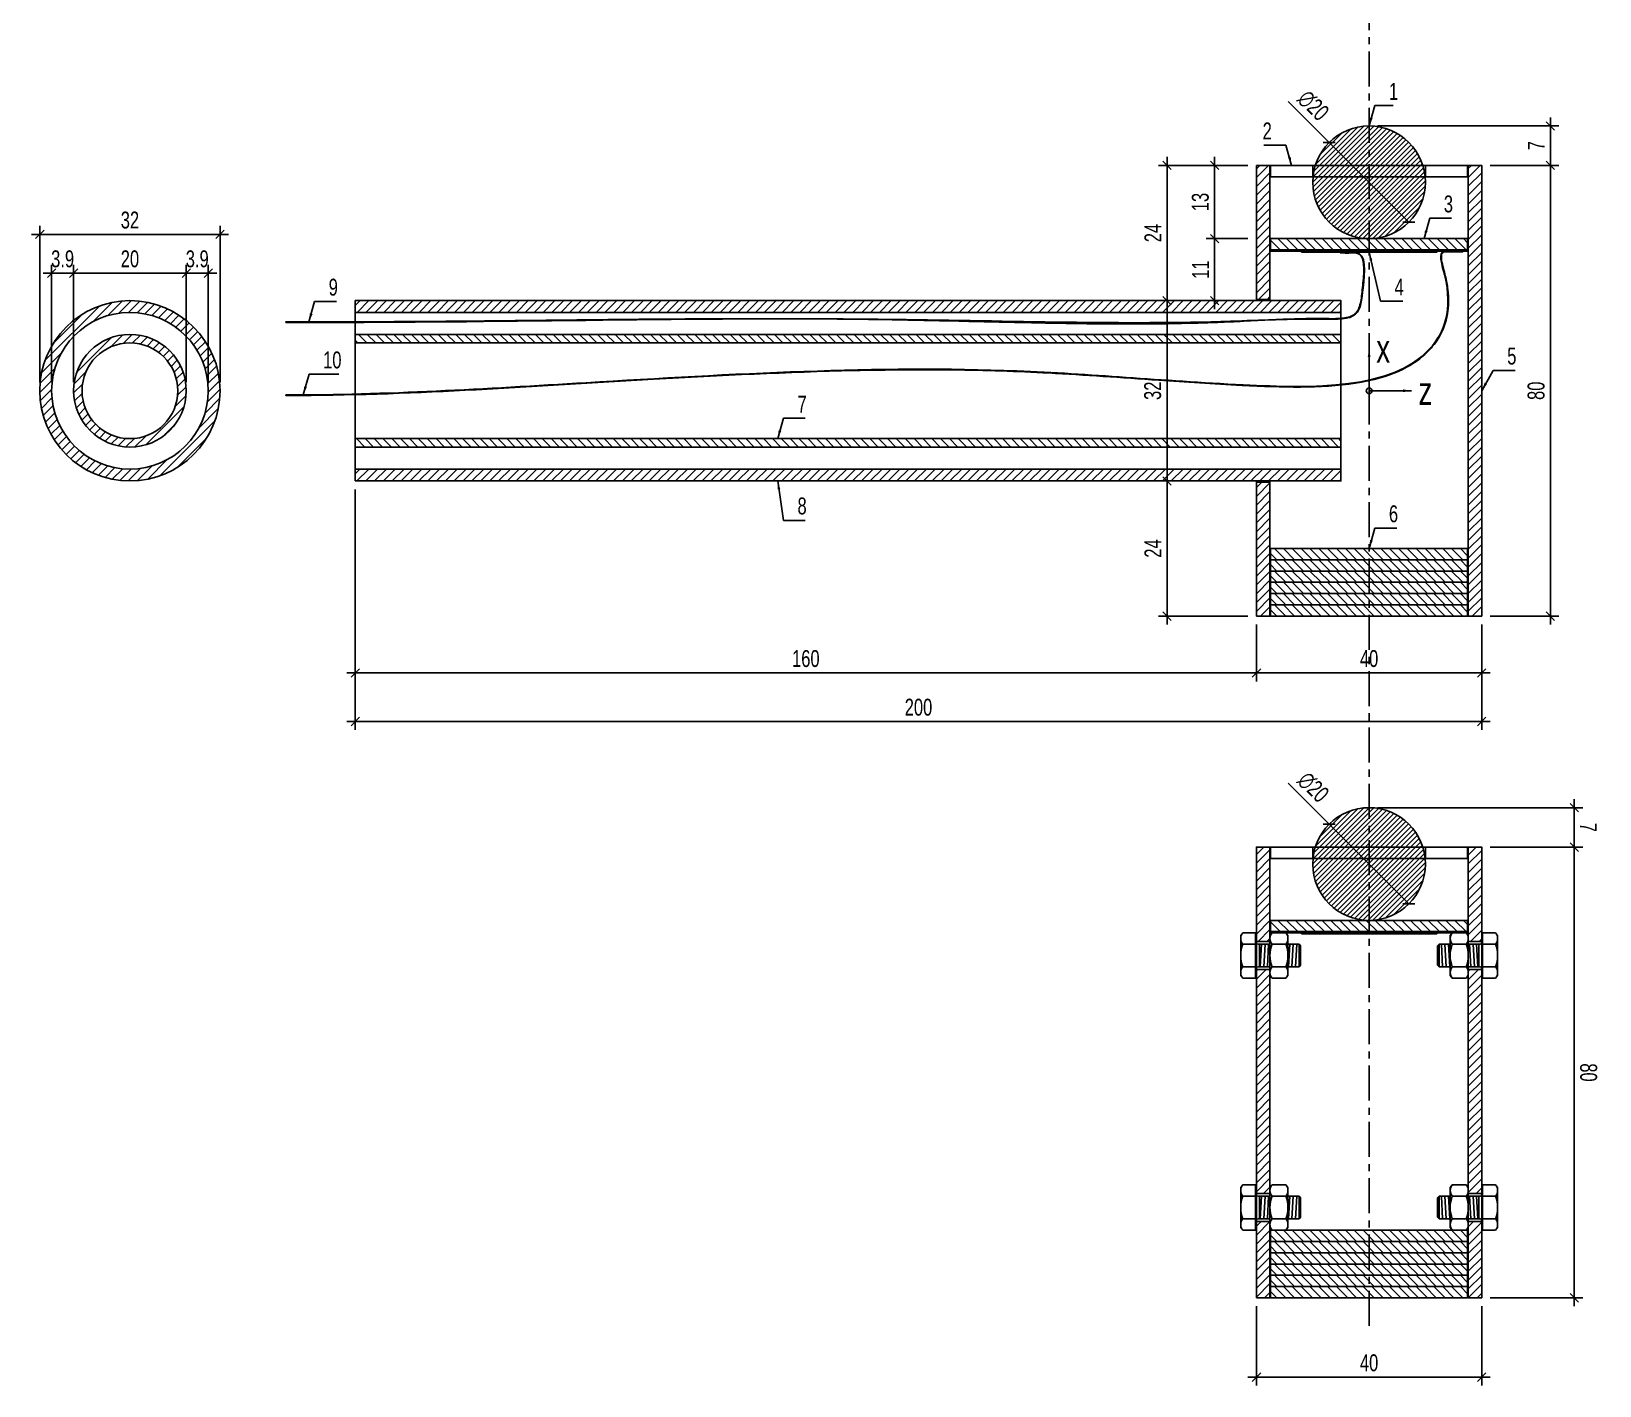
# Model space of a CAD drawing. Header units: millimetres. Extents: x -467 to 277, y -103 to 418.
# Drawn here: x -1.5 to 276.9, y -102.6 to 137.8 of the extents above; entities that cross this region are included whole.
import ezdxf

# ---------------------------------------------------------------- set-up
doc = ezdxf.new("R2010")
doc.units = ezdxf.units.MM
doc.header["$LTSCALE"] = 100
doc.linetypes.add('11', pattern=[4, 2.5, -0.5, 0.5, -0.5])
doc.layers.get('0').update_dxf_attribs({"lineweight": 25})
doc.layers.add('Bolts', color=7, linetype='Continuous')
doc.styles.get("Standard").update_dxf_attribs({"font": 'arial.ttf', "width": 0.7})
doc.styles.add('Text annotative', font='arial.ttf', dxfattribs={"width": 0.7, "height": 2.5})
doc.dimstyles.new('Standard annotative', dxfattribs={"dimtxt": 3, "dimasz": 1.5, "dimexe": 1.5, "dimexo": 1.5, "dimgap": 1, "dimtad": 1, "dimdec": 1, "dimrnd": 0.1, "dimzin": 9, "dimdsep": 46, "dimtxsty": 'Standard', "dimblk": 'OBLIQUE', "dimcen": 0.5, "dimdle": 1.5, "dimclrd": 256, "dimclre": 256, "dimclrt": 256, "dimadec": 1, "dimazin": 0, "dimtfac": 1, "dimtdec": 1, "dimtix": 1, "dimtmove": 2, "dimatfit": 3, "dimfxl": 1, "dimtvp": 0.168, "dimtfillclr": 256, "dimtolj": 1, "dimlwd": -1, "dimlwe": -1, "dimarcsym": 0})
pattern_1 = [(45, (-113.0887, 31.055), (-0.7857724, 0.7857724), [])]
pattern_2 = [(45, (-113.0887, -93.945), (-0.7857724, 0.7857724), [])]
pattern_3 = [(45, (-113.0887, -85.945), (-0.7857724, 0.7857724), [])]

# ---------------------------------------------------------------- blocks, each defined once
blk = doc.blocks.new('_Oblique')
at = {"color": 0, "linetype": 'ByBlock', "lineweight": -2}
blk.add_line((-0.5, -0.5), (0.5, 0.5), dxfattribs=at)
blk = doc.blocks.new('*D252')
at = {"transparency": 16777216}
for p, q in [((26, 94.87), (24.5, 94.87)), ((26, 75.5), (26, 96.37)), ((29.9, 94.87), (26, 94.87)), ((29.9, 75.5), (29.9, 96.37)), ((29.9, 94.87), (31.4, 94.87))]:
    blk.add_line(p, q, dxfattribs=at)
at = {"layer": 'Defpoints', "color": 0, "transparency": 16777216}
for p in [(26, 94.87), (26, 74), (29.9, 74)]:
    blk.add_point(p, dxfattribs=at)
at = {"transparency": 16777216, "xscale": 1.5, "yscale": 1.5, "zscale": 1.5}
for p, rotation in [((26, 94.87), 359.9999999999984), ((29.9, 94.87), 179.9999999999984)]:
    blk.add_blockref('_Oblique', p, dxfattribs=dict(at, rotation=rotation))
at = {"transparency": 16777216, "insert": (27.95, 97.4), "char_height": 3, "attachment_point": 5}
blk.add_mtext('\\A1;3.9', dxfattribs=at)
blk = doc.blocks.new('*D253')
at = {"transparency": 16777216}
for p, q in [((27.5, 94.87), (4.5, 94.87)), ((6, 75.5), (6, 96.37)), ((26, 75.5), (26, 96.37))]:
    blk.add_line(p, q, dxfattribs=at)
at = {"layer": 'Defpoints', "color": 0, "transparency": 16777216}
for p in [(6, 94.87), (6, 74), (26, 74)]:
    blk.add_point(p, dxfattribs=at)
at = {"transparency": 16777216, "xscale": 1.5, "yscale": 1.5, "zscale": 1.5}
for p, rotation in [((6, 94.87), 179.9999999999984), ((26, 94.87), 359.9999999999984)]:
    blk.add_blockref('_Oblique', p, dxfattribs=dict(at, rotation=rotation))
at = {"transparency": 16777216, "insert": (16, 97.4), "char_height": 3, "attachment_point": 5}
blk.add_mtext('\\A1;20', dxfattribs=at)
blk = doc.blocks.new('*D254')
at = {"transparency": 16777216}
for p, q in [((2.1, 94.87), (0.6, 94.87)), ((2.1, 75.5), (2.1, 96.37)), ((6, 94.87), (2.1, 94.87)), ((6, 75.5), (6, 96.37)), ((6, 94.87), (7.5, 94.87))]:
    blk.add_line(p, q, dxfattribs=at)
at = {"layer": 'Defpoints', "color": 0, "transparency": 16777216}
for p in [(2.1, 94.87), (2.1, 74), (6, 74)]:
    blk.add_point(p, dxfattribs=at)
at = {"transparency": 16777216, "xscale": 1.5, "yscale": 1.5, "zscale": 1.5}
for p, rotation in [((2.1, 94.87), 359.9999999999984), ((6, 94.87), 179.9999999999984)]:
    blk.add_blockref('_Oblique', p, dxfattribs=dict(at, rotation=rotation))
at = {"transparency": 16777216, "insert": (4.05, 97.4), "char_height": 3, "attachment_point": 5}
blk.add_mtext('\\A1;3.9', dxfattribs=at)
blk = doc.blocks.new('*D255')
at = {"transparency": 16777216}
for p, q in [((0, 75.5), (0, 103.26)), ((32, 75.5), (32, 103.26)), ((-1.5, 101.76), (33.5, 101.76))]:
    blk.add_line(p, q, dxfattribs=at)
at = {"layer": 'Defpoints', "color": 0, "transparency": 16777216}
for p in [(32, 101.76), (0, 74), (32, 74)]:
    blk.add_point(p, dxfattribs=at)
at = {"transparency": 16777216, "xscale": 1.5, "yscale": 1.5, "zscale": 1.5}
for p, rotation in [((0, 101.76), 179.9999999999984), ((32, 101.76), 359.9999999999984)]:
    blk.add_blockref('_Oblique', p, dxfattribs=dict(at, rotation=rotation))
at = {"transparency": 16777216, "insert": (16, 104.29), "char_height": 3, "attachment_point": 5}
blk.add_mtext('\\A1;32', dxfattribs=at)
blk = doc.blocks.new('*D256')
at = {"transparency": 16777216}
for p, q in [((56, 56.5), (56, 22.42)), ((216, 32.5), (216, 22.42)), ((54.5, 23.92), (217.5, 23.92))]:
    blk.add_line(p, q, dxfattribs=at)
at = {"layer": 'Defpoints', "color": 0, "transparency": 16777216}
for p in [(56, 58), (216, 34), (216, 23.92)]:
    blk.add_point(p, dxfattribs=at)
at = {"transparency": 16777216, "xscale": 1.5, "yscale": 1.5, "zscale": 1.5, "rotation": 180}
blk.add_blockref('_Oblique', (56, 23.92), dxfattribs=at)
at = {"transparency": 16777216, "xscale": 1.5, "yscale": 1.5, "zscale": 1.5}
blk.add_blockref('_Oblique', (216, 23.92), dxfattribs=at)
at = {"transparency": 16777216, "insert": (136, 26.45), "char_height": 3, "attachment_point": 5}
blk.add_mtext('\\A1;160', dxfattribs=at)
blk = doc.blocks.new('*D257')
at = {"transparency": 16777216}
for p, q in [((216, 32.5), (216, 22.42)), ((256, 32.5), (256, 22.42)), ((214.5, 23.92), (257.5, 23.92))]:
    blk.add_line(p, q, dxfattribs=at)
at = {"layer": 'Defpoints', "color": 0, "transparency": 16777216}
for p in [(216, 34), (256, 34), (256, 23.92)]:
    blk.add_point(p, dxfattribs=at)
at = {"transparency": 16777216, "xscale": 1.5, "yscale": 1.5, "zscale": 1.5, "rotation": 180}
blk.add_blockref('_Oblique', (216, 23.92), dxfattribs=at)
at = {"transparency": 16777216, "xscale": 1.5, "yscale": 1.5, "zscale": 1.5}
blk.add_blockref('_Oblique', (256, 23.92), dxfattribs=at)
at = {"transparency": 16777216, "insert": (236, 26.45), "char_height": 3, "attachment_point": 5}
blk.add_mtext('\\A1;40', dxfattribs=at)
blk = doc.blocks.new('*D258')
at = {"transparency": 16777216}
for p, q in [((56, 56.5), (56, 13.79)), ((256, 32.5), (256, 13.79)), ((257.5, 15.29), (54.5, 15.29))]:
    blk.add_line(p, q, dxfattribs=at)
at = {"layer": 'Defpoints', "color": 0, "transparency": 16777216}
for p in [(56, 58), (256, 34), (56, 15.29)]:
    blk.add_point(p, dxfattribs=at)
at = {"transparency": 16777216, "xscale": 1.5, "yscale": 1.5, "zscale": 1.5, "rotation": 180}
blk.add_blockref('_Oblique', (56, 15.29), dxfattribs=at)
at = {"transparency": 16777216, "xscale": 1.5, "yscale": 1.5, "zscale": 1.5}
blk.add_blockref('_Oblique', (256, 15.29), dxfattribs=at)
at = {"transparency": 16777216, "insert": (156, 17.82), "char_height": 3, "attachment_point": 5}
blk.add_mtext('\\A1;200', dxfattribs=at)
blk = doc.blocks.new('*D263')
at = {"transparency": 16777216}
for p in [(221.66, 125.34), (243.07, 103.93)]:
    blk.add_line(p, (228.93, 118.07), dxfattribs=at)
at = {"layer": 'Defpoints', "color": 0, "transparency": 16777216}
for p in [(228.93, 118.07), (243.07, 103.93)]:
    blk.add_point(p, dxfattribs=at)
at = {"transparency": 16777216, "xscale": 1.5, "yscale": 1.5, "zscale": 1.5}
for p, rotation in [((228.93, 118.07), 315.0000000035244), ((243.07, 103.93), 135.0000000035244)]:
    blk.add_blockref('_Oblique', p, dxfattribs=dict(at, rotation=rotation))
at = {"transparency": 16777216, "insert": (226.08, 124.62), "char_height": 3, "attachment_point": 5, "rotation": 315}
blk.add_mtext('\\A1;∅20', dxfattribs=at)
blk = doc.blocks.new('*D268')
at = {"transparency": 16777216}
for p, q in [((216, -88.5), (216, -102.58)), ((256, -88.5), (256, -102.58)), ((214.5, -101.08), (257.5, -101.08))]:
    blk.add_line(p, q, dxfattribs=at)
at = {"layer": 'Defpoints', "color": 0, "transparency": 16777216}
for p in [(216, -87), (256, -87), (256, -101.08)]:
    blk.add_point(p, dxfattribs=at)
at = {"transparency": 16777216, "xscale": 1.5, "yscale": 1.5, "zscale": 1.5, "rotation": 180}
blk.add_blockref('_Oblique', (216, -101.08), dxfattribs=at)
at = {"transparency": 16777216, "xscale": 1.5, "yscale": 1.5, "zscale": 1.5}
blk.add_blockref('_Oblique', (256, -101.08), dxfattribs=at)
at = {"transparency": 16777216, "insert": (236, -98.55), "char_height": 3, "attachment_point": 5}
blk.add_mtext('\\A1;40', dxfattribs=at)
blk = doc.blocks.new('*D269')
at = {"transparency": 16777216}
for p, q in [((272.43, -5.5), (272.43, -88.5)), ((257.5, -7), (273.93, -7)), ((257.5, -87), (273.93, -87))]:
    blk.add_line(p, q, dxfattribs=at)
at = {"layer": 'Defpoints', "color": 0, "transparency": 16777216}
for p in [(256, -7), (256, -87), (272.43, -87)]:
    blk.add_point(p, dxfattribs=at)
at = {"transparency": 16777216, "xscale": 1.5, "yscale": 1.5, "zscale": 1.5}
for p, rotation in [((272.43, -7), 89.99999999999959), ((272.43, -87), 269.9999999999996)]:
    blk.add_blockref('_Oblique', p, dxfattribs=dict(at, rotation=rotation))
at = {"transparency": 16777216, "insert": (274.96, -47), "char_height": 3, "attachment_point": 5, "rotation": 270}
blk.add_mtext('\\A1;80', dxfattribs=at)
blk = doc.blocks.new('*D267')
at = {"transparency": 16777216}
for p in [(221.66, 4.34), (243.07, -17.07)]:
    blk.add_line(p, (228.93, -2.93), dxfattribs=at)
at = {"layer": 'Defpoints', "color": 0, "transparency": 16777216}
for p in [(228.93, -2.93), (243.07, -17.07)]:
    blk.add_point(p, dxfattribs=at)
at = {"transparency": 16777216, "xscale": 1.5, "yscale": 1.5, "zscale": 1.5}
for p, rotation in [((228.93, -2.93), 315.0000000035244), ((243.07, -17.07), 135.0000000035244)]:
    blk.add_blockref('_Oblique', p, dxfattribs=dict(at, rotation=rotation))
at = {"transparency": 16777216, "insert": (226.08, 3.62), "char_height": 3, "attachment_point": 5, "rotation": 315}
blk.add_mtext('\\A1;∅20', dxfattribs=at)
blk = doc.blocks.new('*D270')
at = {"transparency": 16777216}
for p, q in [((237.5, 0), (273.93, 0)), ((272.43, -8.5), (272.43, 1.5)), ((257.5, -7), (273.93, -7))]:
    blk.add_line(p, q, dxfattribs=at)
at = {"layer": 'Defpoints', "color": 0, "transparency": 16777216}
for p in [(236, 0), (272.43, 0), (256, -7)]:
    blk.add_point(p, dxfattribs=at)
at = {"transparency": 16777216, "xscale": 1.5, "yscale": 1.5, "zscale": 1.5}
for p, rotation in [((272.43, 0), 89.99999999999959), ((272.43, -7), 269.9999999999996)]:
    blk.add_blockref('_Oblique', p, dxfattribs=dict(at, rotation=rotation))
at = {"transparency": 16777216, "insert": (274.93, -3.5), "char_height": 3, "attachment_point": 5, "rotation": 270}
blk.add_mtext('\\A1;7', dxfattribs=at)
blk = doc.blocks.new('*D277')
at = {"transparency": 16777216}
for p, q in [((214.5, 101), (207.08, 101)), ((208.58, 88.5), (208.58, 102.5)), ((208.44, 90), (210.08, 90))]:
    blk.add_line(p, q, dxfattribs=at)
at = {"layer": 'Defpoints', "color": 0, "transparency": 16777216}
for p in [(208.58, 101), (216, 101), (206.94, 90)]:
    blk.add_point(p, dxfattribs=at)
at = {"transparency": 16777216, "xscale": 1.5, "yscale": 1.5, "zscale": 1.5}
for p, rotation in [((208.58, 101), 90), ((208.58, 90), 270)]:
    blk.add_blockref('_Oblique', p, dxfattribs=dict(at, rotation=rotation))
at = {"transparency": 16777216, "insert": (206.08, 95.5), "char_height": 3, "attachment_point": 5, "rotation": 90}
blk.add_mtext('\\A1;11', dxfattribs=at)
blk = doc.blocks.new('*D278')
at = {"transparency": 16777216}
for p, q in [((208.58, 99.5), (208.58, 115.5)), ((214.5, 114), (207.08, 114)), ((214.5, 101), (207.08, 101))]:
    blk.add_line(p, q, dxfattribs=at)
at = {"layer": 'Defpoints', "color": 0, "transparency": 16777216}
for p in [(208.58, 114), (216, 114), (216, 101)]:
    blk.add_point(p, dxfattribs=at)
at = {"transparency": 16777216, "xscale": 1.5, "yscale": 1.5, "zscale": 1.5}
for p, rotation in [((208.58, 114), 90), ((208.58, 101), 270)]:
    blk.add_blockref('_Oblique', p, dxfattribs=dict(at, rotation=rotation))
at = {"transparency": 16777216, "insert": (206.05, 107.5), "char_height": 3, "attachment_point": 5, "rotation": 90}
blk.add_mtext('\\A1;13', dxfattribs=at)
blk = doc.blocks.new('*D279')
at = {"transparency": 16777216}
for p, q in [((200.13, 115.5), (200.13, 88.5)), ((212.5, 114), (198.63, 114))]:
    blk.add_line(p, q, dxfattribs=at)
at = {"layer": 'Defpoints', "color": 0, "transparency": 16777216}
for p in [(214, 114), (200.13, 90), (200.13, 90)]:
    blk.add_point(p, dxfattribs=at)
at = {"transparency": 16777216, "xscale": 1.5, "yscale": 1.5, "zscale": 1.5}
for p, rotation in [((200.13, 114), 90), ((200.13, 90), 270)]:
    blk.add_blockref('_Oblique', p, dxfattribs=dict(at, rotation=rotation))
at = {"transparency": 16777216, "insert": (197.62, 102), "char_height": 3, "attachment_point": 5, "rotation": 90}
blk.add_mtext('\\A1;24', dxfattribs=at)
blk = doc.blocks.new('*D280')
at = {"transparency": 16777216}
blk.add_line((200.13, 91.5), (200.13, 56.5), dxfattribs=at)
at = {"layer": 'Defpoints', "color": 0, "transparency": 16777216}
for p in [(200.13, 90), (200.13, 58), (200.13, 58)]:
    blk.add_point(p, dxfattribs=at)
at = {"transparency": 16777216, "xscale": 1.5, "yscale": 1.5, "zscale": 1.5}
for p, rotation in [((200.13, 90), 90), ((200.13, 58), 270)]:
    blk.add_blockref('_Oblique', p, dxfattribs=dict(at, rotation=rotation))
at = {"transparency": 16777216, "insert": (197.59, 74), "char_height": 3, "attachment_point": 5, "rotation": 90}
blk.add_mtext('\\A1;32', dxfattribs=at)
blk = doc.blocks.new('*D281')
at = {"transparency": 16777216}
for p, q in [((200.13, 59.5), (200.13, 32.5)), ((200.63, 58), (198.63, 58)), ((214.5, 34), (198.63, 34))]:
    blk.add_line(p, q, dxfattribs=at)
at = {"layer": 'Defpoints', "color": 0, "transparency": 16777216}
for p in [(202.13, 58), (200.13, 34), (216, 34)]:
    blk.add_point(p, dxfattribs=at)
at = {"transparency": 16777216, "xscale": 1.5, "yscale": 1.5, "zscale": 1.5}
for p, rotation in [((200.13, 58), 90), ((200.13, 34), 270)]:
    blk.add_blockref('_Oblique', p, dxfattribs=dict(at, rotation=rotation))
at = {"transparency": 16777216, "insert": (197.62, 46), "char_height": 3, "attachment_point": 5, "rotation": 90}
blk.add_mtext('\\A1;24', dxfattribs=at)
blk = doc.blocks.new('*D282')
at = {"transparency": 16777216}
for p, q in [((268.19, 115.5), (268.19, 32.5)), ((257.5, 114), (269.69, 114)), ((257.5, 34), (269.69, 34))]:
    blk.add_line(p, q, dxfattribs=at)
at = {"layer": 'Defpoints', "color": 0, "transparency": 16777216}
for p in [(256, 114), (256, 34), (268.19, 34)]:
    blk.add_point(p, dxfattribs=at)
at = {"transparency": 16777216, "xscale": 1.5, "yscale": 1.5, "zscale": 1.5}
for p, rotation in [((268.19, 114), 90), ((268.19, 34), 270)]:
    blk.add_blockref('_Oblique', p, dxfattribs=dict(at, rotation=rotation))
at = {"transparency": 16777216, "insert": (265.66, 74), "char_height": 3, "attachment_point": 5, "rotation": 90}
blk.add_mtext('\\A1;80', dxfattribs=at)
blk = doc.blocks.new('*D283')
at = {"transparency": 16777216}
for p, q in [((237.5, 121), (269.69, 121)), ((268.19, 112.5), (268.19, 122.5)), ((257.5, 114), (269.69, 114))]:
    blk.add_line(p, q, dxfattribs=at)
at = {"layer": 'Defpoints', "color": 0, "transparency": 16777216}
for p in [(236, 121), (268.19, 121), (256, 114)]:
    blk.add_point(p, dxfattribs=at)
at = {"transparency": 16777216, "xscale": 1.5, "yscale": 1.5, "zscale": 1.5}
for p, rotation in [((268.19, 121), 90), ((268.19, 114), 270)]:
    blk.add_blockref('_Oblique', p, dxfattribs=dict(at, rotation=rotation))
at = {"transparency": 16777216, "insert": (265.69, 117.5), "char_height": 3, "attachment_point": 5, "rotation": 90}
blk.add_mtext('\\A1;7', dxfattribs=at)

msp = doc.modelspace()

# ---------------------------------------------------------------- hatches: boundary and pattern name
h = msp.add_hatch()
h.set_pattern_fill('ANSI31', color=256, scale=0.2, angle=45)
h.set_pattern_definition([(45, (-63.08875, 32.055), (-0.4490128, 0.4490128), [])])
h.paths.add_polyline_path([(226, 111, 1), (246, 111, 1)])
h = msp.add_hatch()
h.set_pattern_fill('ANSI31', color=256, scale=0.35, angle=45)
h.set_pattern_definition(pattern_1)
h.paths.add_polyline_path([(216, 114), (218.4, 114), (218.4, 90.2), (216, 90.2)])
h = msp.add_hatch()
h.set_pattern_fill('ANSI31', color=256, scale=0.35, angle=45)
h.set_pattern_definition([(45, (-113.0887, 39.055), (-0.7857724, 0.7857724), [])])
h.paths.add_polyline_path([(256, 34), (253.6, 34), (253.6, 114), (256, 114)])
h = msp.add_hatch()
h.set_pattern_fill('ANSI31', color=256, scale=0.35, angle=-225)
h.set_pattern_definition([(135, (-113.0887, 31.555), (-0.7857724, -0.7857724), [])])
h.paths.add_polyline_path([(253.5, 99), (253.5, 101), (218.5, 101), (218.5, 99)])
h = msp.add_hatch()
h.set_pattern_fill('ANSI31', color=256, scale=0.35, angle=45)
h.set_pattern_definition([(45, (268.4992, 31.055), (-0.7857724, 0.7857724), [])])
h.paths.add_polyline_path([(0, 74, 1), (32, 74, 1)])
h.paths.add_polyline_path([(29.9, 74, -1), (2.1, 74, -1)], flags=16)
h = msp.add_hatch()
h.set_pattern_fill('ANSI31', color=256, scale=0.35, angle=45)
h.set_pattern_definition([(45, (-123.0887, 31.055), (-0.7857724, 0.7857724), [])])
h.paths.add_polyline_path([(231, 87.9), (231, 90), (56, 90), (56, 87.9)])
h.paths.add_polyline_path([(231, 58), (231, 60.1), (56, 60.1), (56, 58)])
h = msp.add_hatch()
h.set_pattern_fill('ANSI31', color=256, scale=0.35, angle=45)
h.set_pattern_definition([(45, (568.4992, 31.055), (-0.7857724, 0.7857724), [])])
h.paths.add_polyline_path([(26, 74, 1), (6, 74, 1)])
h.paths.add_polyline_path([(24.5, 74, -1), (7.5, 74, -1)], flags=16)
h = msp.add_hatch()
h.set_pattern_fill('ANSI31', color=256, scale=0.35, angle=-225)
h.set_pattern_definition([(135, (-123.0887, 31.055), (-0.7857724, -0.7857724), [])])
h.paths.add_polyline_path([(231, 82.5), (231, 84), (56, 84), (56, 82.5)])
h.paths.add_polyline_path([(231, 64), (231, 65.5), (56, 65.5), (56, 64)])
h = msp.add_hatch()
h.set_pattern_fill('ANSI31', color=256, scale=0.35, angle=45)
h.set_pattern_definition(pattern_1)
h.paths.add_polyline_path([(216, 34), (218.4, 34), (218.4, 57.8), (216, 57.8)])
h = msp.add_hatch()
h.set_pattern_fill('ANSI31', color=256, scale=0.35, angle=-225)
h.set_pattern_definition([(135, (-113.0887, -22.445), (-0.7857724, -0.7857724), [])])
h.paths.add_polyline_path([(218.5, 46), (218.5, 44), (253.5, 44), (253.5, 46)])
h = msp.add_hatch()
h.set_pattern_fill('ANSI31', color=256, scale=0.35, angle=-225)
h.set_pattern_definition([(135, (-113.0887, -24.445), (-0.7857724, -0.7857724), [])])
h.paths.add_polyline_path([(218.5, 44), (218.5, 42), (253.5, 42), (253.5, 44)])
h = msp.add_hatch()
h.set_pattern_fill('ANSI31', color=256, scale=0.35, angle=-225)
h.set_pattern_definition([(135, (-113.0887, -26.445), (-0.7857724, -0.7857724), [])])
h.paths.add_polyline_path([(218.5, 42), (218.5, 40), (253.5, 40), (253.5, 42)])
h = msp.add_hatch()
h.set_pattern_fill('ANSI31', color=256, scale=0.35, angle=-225)
h.set_pattern_definition([(135, (-113.0887, -28.445), (-0.7857724, -0.7857724), [])])
h.paths.add_polyline_path([(218.5, 40), (218.5, 38), (253.5, 38), (253.5, 40)])
h = msp.add_hatch()
h.set_pattern_fill('ANSI31', color=256, scale=0.35, angle=-225)
h.set_pattern_definition([(135, (-113.0887, -30.445), (-0.7857724, -0.7857724), [])])
h.paths.add_polyline_path([(218.5, 38), (218.5, 36), (253.5, 36), (253.5, 38)])
h = msp.add_hatch()
h.set_pattern_fill('ANSI31', color=256, scale=0.35, angle=-225)
h.set_pattern_definition([(135, (-113.0887, -32.445), (-0.7857724, -0.7857724), [])])
h.paths.add_polyline_path([(218.5, 36), (218.5, 34), (253.5, 34), (253.5, 36)])
h = msp.add_hatch()
h.set_pattern_fill('ANSI31', color=256, scale=0.2, angle=45)
h.set_pattern_definition([(45, (-63.08875, -88.945), (-0.4490128, 0.4490128), [])])
h.paths.add_polyline_path([(226, -10, 1), (246, -10, 1)])
h = msp.add_hatch()
h.set_pattern_fill('ANSI31', color=256, scale=0.35, angle=45)
h.set_pattern_definition(pattern_3)
h.paths.add_polyline_path([(216, -23.74), (218.4, -23.74), (218.4, -7), (216, -7)])
h = msp.add_hatch()
h.set_pattern_fill('ANSI31', color=256, scale=0.35, angle=45)
h.set_pattern_definition(pattern_3)
h.paths.add_polyline_path([(256, -23.74), (253.6, -23.74), (253.6, -7), (256, -7)])
h = msp.add_hatch()
h.set_pattern_fill('ANSI31', color=256, scale=0.35, angle=-225)
h.set_pattern_definition([(135, (-113.0887, -89.445), (-0.7857724, -0.7857724), [])])
h.paths.add_polyline_path([(253.5, -22), (253.5, -20), (218.5, -20), (218.5, -22)])
h = msp.add_hatch()
h.set_pattern_fill('ANSI31', color=256, scale=0.35, angle=45)
h.set_pattern_definition(pattern_2)
h.paths.add_polyline_path([(216, -28.74), (218.4, -28.74), (218.4, -68.46), (216, -68.46)])
h = msp.add_hatch()
h.set_pattern_fill('ANSI31', color=256, scale=0.35, angle=45)
h.set_pattern_definition(pattern_2)
h.paths.add_polyline_path([(256, -28.74), (253.6, -28.74), (253.6, -68.46), (256, -68.46)])
h = msp.add_hatch()
h.set_pattern_fill('ANSI31', color=256, scale=0.35, angle=45)
h.set_pattern_definition(pattern_3)
h.paths.add_polyline_path([(216, -87), (218.4, -87), (218.4, -73.46), (216, -73.46)])
h = msp.add_hatch()
h.set_pattern_fill('ANSI31', color=256, scale=0.35, angle=-225)
h.set_pattern_definition([(135, (-113.0887, -143.445), (-0.7857724, -0.7857724), [])])
h.paths.add_polyline_path([(218.5, -77), (253.5, -77), (253.5, -75), (218.5, -75)])
h = msp.add_hatch()
h.set_pattern_fill('ANSI31', color=256, scale=0.35, angle=45)
h.set_pattern_definition(pattern_3)
h.paths.add_polyline_path([(256, -87), (253.6, -87), (253.6, -73.46), (256, -73.46)])
h = msp.add_hatch()
h.set_pattern_fill('ANSI31', color=256, scale=0.35, angle=-225)
h.set_pattern_definition([(135, (-113.0887, -145.445), (-0.7857724, -0.7857724), [])])
h.paths.add_polyline_path([(218.5, -79), (253.5, -79), (253.5, -77), (218.5, -77)])
h = msp.add_hatch()
h.set_pattern_fill('ANSI31', color=256, scale=0.35, angle=-225)
h.set_pattern_definition([(135, (-113.0887, -147.445), (-0.7857724, -0.7857724), [])])
h.paths.add_polyline_path([(218.5, -81), (253.5, -81), (253.5, -79), (218.5, -79)])
h = msp.add_hatch()
h.set_pattern_fill('ANSI31', color=256, scale=0.35, angle=-225)
h.set_pattern_definition([(135, (-113.0887, -149.445), (-0.7857724, -0.7857724), [])])
h.paths.add_polyline_path([(218.5, -83), (253.5, -83), (253.5, -81), (218.5, -81)])
h = msp.add_hatch()
h.set_pattern_fill('ANSI31', color=256, scale=0.35, angle=-225)
h.set_pattern_definition([(135, (-113.0887, -151.445), (-0.7857724, -0.7857724), [])])
h.paths.add_polyline_path([(218.5, -85), (253.5, -85), (253.5, -83), (218.5, -83)])
h = msp.add_hatch()
h.set_pattern_fill('ANSI31', color=256, scale=0.35, angle=-225)
h.set_pattern_definition([(135, (-113.0887, -153.445), (-0.7857724, -0.7857724), [])])
h.paths.add_polyline_path([(218.5, -87), (253.5, -87), (253.5, -85), (218.5, -85)])

# ---------------------------------------------------------------- linework, layer by layer
at = {"linetype": '11', "ltscale": 0.025}
msp.add_line((236, -92), (236, 418), dxfattribs=at)
for p, q in [((56, 90), (56, 58)), ((231, 90), (231, 58))]:
    msp.add_line(p, q)
at = {"ltscale": 0.2}
for p, q in [((56, 84), (206, 84)), ((56, 82.5), (206, 82.5))]:
    msp.add_line(p, q, dxfattribs=at)
for points in [[(216, 114), (218.4, 114), (218.4, 90.2), (216, 90.2)], [(218.5, 114), (253.5, 114), (253.5, 112), (218.5, 112)], [(226, 114), (246, 114), (246, 112), (226, 112)], [(256, 34), (253.6, 34), (253.6, 114), (256, 114)], [(218.5, 101), (253.5, 101), (253.5, 99), (218.5, 99)], [(218.5, 99), (253.5, 99), (253.5, 98.8), (218.5, 98.8)], [(224, 98.6), (248, 98.6), (248, 98.8), (224, 98.8)], [(56, 90), (231, 90), (231, 87.9), (56, 87.9)], [(56, 84), (231, 84), (231, 82.5), (56, 82.5)], [(56, 64), (231, 64), (231, 65.5), (56, 65.5)], [(56, 58), (231, 58), (231, 60.1), (56, 60.1)], [(216, 34), (218.4, 34), (218.4, 57.8), (216, 57.8)], [(218.5, 46), (253.5, 46), (253.5, 44), (218.5, 44)], [(218.5, 44), (253.5, 44), (253.5, 42), (218.5, 42)], [(218.5, 42), (253.5, 42), (253.5, 40), (218.5, 40)], [(218.5, 40), (253.5, 40), (253.5, 38), (218.5, 38)], [(218.5, 38), (253.5, 38), (253.5, 36), (218.5, 36)], [(218.5, 36), (253.5, 36), (253.5, 34), (218.5, 34)], [(216, -23.74), (218.4, -23.74), (218.4, -7), (216, -7)], [(218.5, -7), (253.5, -7), (253.5, -9), (218.5, -9)], [(226, -7), (246, -7), (246, -9), (226, -9)], [(256, -23.74), (253.6, -23.74), (253.6, -7), (256, -7)], [(218.5, -20), (253.5, -20), (253.5, -22), (218.5, -22)], [(218.5, -22), (253.5, -22), (253.5, -22.2), (218.5, -22.2)], [(224, -22.4), (248, -22.4), (248, -22.2), (224, -22.2)], [(216, -28.74), (218.4, -28.74), (218.4, -68.46), (216, -68.46)], [(256, -28.74), (253.6, -28.74), (253.6, -68.46), (256, -68.46)], [(216, -87), (218.4, -87), (218.4, -73.46), (216, -73.46)], [(218.5, -75), (253.5, -75), (253.5, -77), (218.5, -77)], [(256, -87), (253.6, -87), (253.6, -73.46), (256, -73.46)], [(218.5, -77), (253.5, -77), (253.5, -79), (218.5, -79)], [(218.5, -79), (253.5, -79), (253.5, -81), (218.5, -81)], [(218.5, -81), (253.5, -81), (253.5, -83), (218.5, -83)], [(218.5, -83), (253.5, -83), (253.5, -85), (218.5, -85)], [(218.5, -85), (253.5, -85), (253.5, -87), (218.5, -87)]]:
    msp.add_lwpolyline(points, close=True)
for centre, radius in [((236, 111), 10), ((16, 74), 16), ((16, 74), 13.9), ((16, 74), 10), ((16, 74), 8.5), ((236, 74), 0.5), ((236, -10), 10)]:
    msp.add_circle(centre, radius)
for points, knots in [([(248.87, 97.27), (248.87, 97.24), (248.88, 97.21), (248.88, 97.17), (248.95, 96.74), (249.07, 96.24), (249.31, 95.3), (249.43, 94.86), (249.74, 93.56), (249.89, 92.74), (250.17, 90.38), (250.13, 88.95), (249.66, 86.1), (249.14, 84.73), (247.88, 82.6), (247.22, 81.76), (245.74, 80.26), (244.92, 79.59), (242.26, 77.82), (240.2, 76.94), (232.34, 74.68), (225.51, 74.52), (216.99, 74.79), (215.2, 74.87), (208.28, 75.22), (203.4, 75.54), (191.96, 76.33), (185.55, 76.81), (176.32, 77.31), (173.5, 77.43), (167.81, 77.61), (164.94, 77.67), (156.29, 77.77), (150.45, 77.72), (132.8, 77.31), (120.86, 76.72), (103.68, 75.73), (98.41, 75.41), (87.91, 74.77), (82.69, 74.46), (67.04, 73.63), (56.64, 73.22), (45.36, 73.16), (44.52, 73.15), (43.68, 73.15), (43.68, 73.19), (43.68, 73.23), (43.68, 73.26), (43.72, 73.26), (61.5, 73.26), (104.4, 75.92), (162.71, 79.31), (209.3, 74.79), (245.56, 74.01), (251.12, 89), (248.9, 96.34), (248.78, 97.13), (248.77, 97.17), (248.77, 97.22), (248.76, 97.27), (248.66, 98.1), (248.8, 98.84), (250.73, 98.73), (251.78, 98.75), (252.66, 98.78), (252.66, 98.74), (252.66, 98.7), (252.66, 98.67), (252.47, 98.66), (252.28, 98.66), (251.71, 98.65), (251.33, 98.64), (250.64, 98.64), (250.35, 98.65), (249.85, 98.67), (249.65, 98.69), (249.29, 98.66), (249.16, 98.6), (248.97, 98.42), (248.9, 98.29), (248.83, 97.95), (248.83, 97.74), (248.85, 97.43), (248.86, 97.35), (248.87, 97.27)], [0, 0, 0, 0, 0.079146, 0.079146, 0.079146, 1.128532, 1.128532, 1.998327, 1.998327, 3.737917, 3.737917, 7.217097, 7.217097, 11.436681, 11.436681, 14.718315, 14.718315, 17.999949, 17.999949, 24.563216, 24.563216, 41.01455, 41.01455, 45.447076, 45.447076, 58.400711, 58.400711, 76.927581, 76.927581, 85.058308, 85.058308, 93.189034, 93.189034, 109.450487, 109.450487, 141.973393, 141.973393, 156.41947, 156.41947, 170.865547, 170.865547, 199.757701, 199.757701, 202.07988, 202.07988, 202.07988, 203.07988, 203.07988, 203.07988, 203.17988, 252.261295, 322.773405, 359.893346, 390.959665, 403.189097, 405.055363, 405.055363, 405.055363, 405.170963, 405.170963, 405.170963, 407.188899, 407.688899, 410.188899, 410.188899, 410.188899, 411.188899, 411.188899, 411.188899, 411.729558, 411.729558, 412.810875, 412.810875, 413.59867, 413.59867, 414.128588, 414.128588, 414.758348, 414.758348, 415.388109, 415.388109, 416.01787, 416.01787, 416.219518, 416.219518, 416.219518, 416.219518]), ([(230.89, 98.46), (231.08, 98.46), (231.28, 98.46), (231.88, 98.45), (232.28, 98.45), (232.86, 98.46), (233.04, 98.46), (233.38, 98.47), (233.55, 98.47), (233.83, 98.43), (233.96, 98.39), (234.34, 98.21), (234.55, 97.98), (234.85, 97.37), (234.95, 96.98), (235.11, 95.68), (235.05, 94.61), (234.9, 93), (234.84, 92.46), (234.74, 91.44), (234.69, 90.95), (234.5, 89.59), (234.32, 88.82), (233.8, 87.95), (233.58, 87.7), (233.01, 87.31), (232.67, 87.17), (231.43, 86.83), (230.35, 86.79), (228.75, 86.8), (228.24, 86.81), (227.24, 86.81), (226.75, 86.81), (225.29, 86.81), (224.35, 86.8), (221.59, 86.73), (219.84, 86.66), (216.44, 86.5), (214.79, 86.41), (211.61, 86.24), (210.09, 86.18), (207, 86.06), (205.44, 86.01), (200.74, 85.9), (197.57, 85.87), (187.95, 85.85), (181.41, 85.96), (170.05, 86.2), (165.25, 86.32), (156.71, 86.51), (152.96, 86.59), (145.5, 86.7), (141.78, 86.74), (130.66, 86.81), (123.29, 86.8), (101.27, 86.67), (86.69, 86.46), (67.2, 86.29), (62.31, 86.26), (52.85, 86.23), (48.27, 86.23), (43.7, 86.24), (43.7, 86.2), (43.7, 86.17), (43.7, 86.13), (47.31, 86.13), (83.4, 86.09), (138.38, 87.6), (198.49, 85.51), (223.5, 86.89), (234.42, 86.54), (234.91, 92.47), (235.65, 98.69), (232.49, 98.55), (231.6, 98.56), (230.89, 98.57), (230.89, 98.54), (230.89, 98.5), (230.89, 98.46)], [0, 0, 0, 0, 0.557119, 0.557119, 1.671357, 1.671357, 2.141649, 2.141649, 2.611941, 2.611941, 3.082233, 3.082233, 4.210113, 4.210113, 5.337992, 5.337992, 7.568557, 7.568557, 8.698347, 8.698347, 9.828137, 9.828137, 12.087717, 12.087717, 13.279023, 13.279023, 14.470328, 14.470328, 17.151919, 17.151919, 18.378412, 18.378412, 19.604905, 19.604905, 22.057891, 22.057891, 26.963863, 26.963863, 31.821498, 31.821498, 36.313945, 36.313945, 40.806392, 40.806392, 49.791286, 49.791286, 67.761075, 67.761075, 80.767551, 80.767551, 90.951721, 90.951721, 101.135892, 101.135892, 121.504233, 121.504233, 162.240915, 162.240915, 175.845599, 175.845599, 188.523688, 188.523688, 188.523688, 189.523688, 189.523688, 189.523688, 199.523688, 289.524312, 344.525334, 360.026886, 365.103407, 369.580339, 375.547376, 376.047376, 378.047376, 378.047376, 378.047376, 379.047376, 379.047376, 379.047376, 379.047376])]:
    msp.add_open_spline(points, degree=3, knots=knots)
at = {"layer": 'Bolts'}
for p, q in [((213.2, -22.68), (213.57, -22.2)), ((213.57, -22.2), (215.85, -22.2)), ((215.85, -30.28), (215.85, -22.2)), ((218.4, -22.68), (218.77, -22.2)), ((218.77, -22.2), (221.23, -22.2)), ((221.6, -22.68), (221.23, -22.2)), ((250.4, -22.68), (250.77, -22.2)), ((253.23, -22.2), (250.77, -22.2)), ((253.6, -22.68), (253.23, -22.2)), ((256.15, -30.28), (256.15, -22.2)), ((258.43, -22.2), (256.15, -22.2)), ((258.8, -22.68), (258.43, -22.2)), ((213.2, -29.8), (213.2, -22.68)), ((215.85, -24.22), (213.57, -24.22)), ((215.85, -23.03), (216, -23.03)), ((216, -29.45), (216, -23.03)), ((218.4, -24.24), (216.29, -24.24)), ((216.54, -28.24), (216.54, -24.24)), ((216.91, -24.24), (216.69, -28.24)), ((217.54, -24.24), (217.31, -28.24)), ((218.16, -24.24), (217.94, -28.24)), ((218.4, -29.8), (218.4, -22.68)), ((221.23, -24.22), (218.77, -24.22)), ((221.6, -29.8), (221.6, -22.68)), ((223.56, -24.24), (221.6, -24.24)), ((221.91, -24.24), (221.69, -28.24)), ((222.54, -24.24), (222.31, -28.24)), ((223.16, -24.24), (222.94, -28.24)), ((223.85, -24.53), (223.56, -24.24)), ((223.56, -24.24), (223.56, -28.24)), ((223.85, -27.95), (223.85, -24.53)), ((248.15, -24.53), (248.44, -24.24)), ((248.15, -27.95), (248.15, -24.53)), ((248.44, -24.24), (250.4, -24.24)), ((248.44, -24.24), (248.44, -28.24)), ((248.84, -24.24), (249.06, -28.24)), ((249.46, -24.24), (249.69, -28.24)), ((250.09, -24.24), (250.31, -28.24)), ((250.4, -29.8), (250.4, -22.68)), ((250.77, -24.22), (253.23, -24.22)), ((253.6, -29.8), (253.6, -22.68)), ((253.6, -24.24), (255.71, -24.24)), ((253.84, -24.24), (254.06, -28.24)), ((254.46, -24.24), (254.69, -28.24)), ((255.09, -24.24), (255.31, -28.24)), ((255.46, -28.24), (255.46, -24.24)), ((256, -29.45), (256, -23.03)), ((256.15, -23.03), (256, -23.03)), ((256.15, -24.22), (258.43, -24.22)), ((258.8, -29.8), (258.8, -22.68)), ((213.2, -29.8), (213.57, -30.28)), ((213.57, -28.26), (215.85, -28.26)), ((213.57, -30.28), (215.85, -30.28)), ((215.85, -29.45), (216, -29.45)), ((218.4, -28.24), (216.29, -28.24)), ((218.4, -29.8), (218.77, -30.28)), ((218.77, -28.26), (221.23, -28.26)), ((218.77, -30.28), (221.23, -30.28)), ((221.6, -29.8), (221.23, -30.28)), ((223.56, -28.24), (221.6, -28.24)), ((223.56, -28.24), (223.85, -27.95)), ((248.44, -28.24), (248.15, -27.95)), ((248.44, -28.24), (250.4, -28.24)), ((250.4, -29.8), (250.77, -30.28)), ((253.23, -28.26), (250.77, -28.26)), ((253.23, -30.28), (250.77, -30.28)), ((253.6, -29.8), (253.23, -30.28)), ((253.6, -28.24), (255.71, -28.24)), ((256.15, -29.45), (256, -29.45)), ((258.43, -28.26), (256.15, -28.26)), ((258.43, -30.28), (256.15, -30.28)), ((258.8, -29.8), (258.43, -30.28)), ((213.2, -67.4), (213.57, -66.92)), ((213.2, -74.52), (213.2, -67.4)), ((213.57, -66.92), (215.85, -66.92)), ((215.85, -68.94), (213.57, -68.94)), ((215.85, -75), (215.85, -66.92)), ((215.85, -67.75), (216, -67.75)), ((216, -74.17), (216, -67.75)), ((218.4, -68.96), (216.29, -68.96)), ((216.54, -72.96), (216.54, -68.96)), ((216.91, -68.96), (216.69, -72.96)), ((217.54, -68.96), (217.31, -72.96)), ((218.16, -68.96), (217.94, -72.96)), ((218.4, -67.4), (218.77, -66.92)), ((218.4, -74.52), (218.4, -67.4)), ((218.77, -66.92), (221.23, -66.92)), ((221.23, -68.94), (218.77, -68.94)), ((221.6, -67.4), (221.23, -66.92)), ((221.6, -74.52), (221.6, -67.4)), ((223.56, -68.96), (221.6, -68.96)), ((221.91, -68.96), (221.69, -72.96)), ((222.54, -68.96), (222.31, -72.96)), ((223.16, -68.96), (222.94, -72.96)), ((223.85, -69.25), (223.56, -68.96)), ((223.56, -68.96), (223.56, -72.96)), ((223.85, -72.67), (223.85, -69.25)), ((248.15, -69.25), (248.44, -68.96)), ((248.15, -72.67), (248.15, -69.25)), ((248.44, -68.96), (250.4, -68.96)), ((248.44, -68.96), (248.44, -72.96)), ((248.84, -68.96), (249.06, -72.96)), ((249.46, -68.96), (249.69, -72.96)), ((250.09, -68.96), (250.31, -72.96)), ((250.4, -67.4), (250.77, -66.92)), ((250.4, -74.52), (250.4, -67.4)), ((253.23, -66.92), (250.77, -66.92)), ((250.77, -68.94), (253.23, -68.94)), ((253.6, -67.4), (253.23, -66.92)), ((253.6, -74.52), (253.6, -67.4)), ((253.6, -68.96), (255.71, -68.96)), ((253.84, -68.96), (254.06, -72.96)), ((254.46, -68.96), (254.69, -72.96)), ((255.09, -68.96), (255.31, -72.96)), ((255.46, -72.96), (255.46, -68.96)), ((256, -74.17), (256, -67.75)), ((256.15, -67.75), (256, -67.75)), ((256.15, -75), (256.15, -66.92)), ((258.43, -66.92), (256.15, -66.92)), ((256.15, -68.94), (258.43, -68.94)), ((258.8, -67.4), (258.43, -66.92)), ((258.8, -74.52), (258.8, -67.4)), ((213.2, -74.52), (213.57, -75)), ((213.57, -72.98), (215.85, -72.98)), ((213.57, -75), (215.85, -75)), ((215.85, -74.17), (216, -74.17)), ((218.4, -72.96), (216.29, -72.96)), ((218.4, -74.52), (218.77, -75)), ((218.77, -72.98), (221.23, -72.98)), ((218.77, -75), (221.23, -75)), ((221.6, -74.52), (221.23, -75)), ((223.56, -72.96), (221.6, -72.96)), ((223.56, -72.96), (223.85, -72.67)), ((248.44, -72.96), (248.15, -72.67)), ((248.44, -72.96), (250.4, -72.96)), ((250.4, -74.52), (250.77, -75)), ((253.23, -72.98), (250.77, -72.98)), ((253.23, -75), (250.77, -75)), ((253.6, -74.52), (253.23, -75)), ((253.6, -72.96), (255.71, -72.96)), ((256.15, -74.17), (256, -74.17)), ((258.43, -72.98), (256.15, -72.98)), ((258.43, -75), (256.15, -75)), ((258.8, -74.52), (258.43, -75))]:
    msp.add_line(p, q, dxfattribs=at)
for centre, radius, start, end in [((214.78, -23.21), 1.58, 140.1295, 219.8705), ((219.98, -23.21), 1.58, 140.1295, 219.8705), ((220.02, -23.21), 1.58, 320.1295, 39.8705), ((251.98, -23.21), 1.58, 140.1295, 219.8705), ((252.02, -23.21), 1.58, 320.1295, 39.8705), ((257.22, -23.21), 1.58, 320.1295, 39.8705), ((218.95, -26.24), 5.75, 159.4427, 200.5573), ((216.29, -23.95), 0.292, 180, 270), ((224.15, -26.24), 5.75, 159.4427, 200.5573), ((215.85, -26.24), 5.75, 339.4427, 20.5573), ((256.15, -26.24), 5.75, 159.4427, 200.5573), ((247.85, -26.24), 5.75, 339.4427, 20.5573), ((255.71, -23.95), 0.292, 270, 0), ((253.05, -26.24), 5.75, 339.4427, 20.5573), ((214.78, -29.27), 1.58, 140.1295, 219.8705), ((216.29, -28.53), 0.292, 90, 180), ((219.98, -29.27), 1.58, 140.1295, 219.8705), ((220.02, -29.27), 1.58, 320.1295, 39.8705), ((251.98, -29.27), 1.58, 140.1295, 219.8705), ((252.02, -29.27), 1.58, 320.1295, 39.8705), ((255.71, -28.53), 0.292, 0, 90), ((257.22, -29.27), 1.58, 320.1295, 39.8705), ((214.78, -67.93), 1.58, 140.1295, 219.8705), ((218.95, -70.96), 5.75, 159.4427, 200.5573), ((216.29, -68.67), 0.292, 180, 270), ((219.98, -67.93), 1.58, 140.1295, 219.8705), ((224.15, -70.96), 5.75, 159.4427, 200.5573), ((220.02, -67.93), 1.58, 320.1295, 39.8705), ((215.85, -70.96), 5.75, 339.4427, 20.5573), ((251.98, -67.93), 1.58, 140.1295, 219.8705), ((256.15, -70.96), 5.75, 159.4427, 200.5573), ((252.02, -67.93), 1.58, 320.1295, 39.8705), ((247.85, -70.96), 5.75, 339.4427, 20.5573), ((255.71, -68.67), 0.292, 270, 0), ((257.22, -67.93), 1.58, 320.1295, 39.8705), ((253.05, -70.96), 5.75, 339.4427, 20.5573), ((214.78, -73.99), 1.58, 140.1295, 219.8705), ((216.29, -73.25), 0.292, 90, 180), ((219.98, -73.99), 1.58, 140.1295, 219.8705), ((220.02, -73.99), 1.58, 320.1295, 39.8705), ((251.98, -73.99), 1.58, 140.1295, 219.8705), ((252.02, -73.99), 1.58, 320.1295, 39.8705), ((255.71, -73.25), 0.292, 0, 90), ((257.22, -73.99), 1.58, 320.1295, 39.8705)]:
    msp.add_arc(centre, radius, start, end, dxfattribs=at)

# ---------------------------------------------------------------- texts
at = {"char_height": 3}
for s, insert, attachment_point in [('\\A1;1', (239.52, 125.62), 7), ('\\A1;2', (218.73, 118.62), 9), ('\\A1;3', (249.27, 105.62), 7), ('\\A1;9', (51.29, 90.85), 7), ('\\A1;4', (240.52, 93.92), 1), ('\\A1;10', (50.3, 77.93), 7), ('\\A1;5', (260.52, 78.62), 7), ('\\A1;7', (134.52, 70.12), 7), ('\\A1;8', (134.52, 55.06), 1), ('\\A1;6', (239.52, 50.62), 7)]:
    msp.add_mtext(s, dxfattribs=dict(at, insert=insert, attachment_point=attachment_point))
at = {"char_height": 5, "width": 16.2012, "attachment_point": 5, "style": 'Text annotative'}
for s, insert in [('x', (238.5, 81.5)), ('z', (246, 74))]:
    msp.add_mtext(s, dxfattribs=dict(at, insert=insert))

# ---------------------------------------------------------------- dimensions: what is measured, and where the dimension line sits
for p1, p2, picture, middle in [((243.07, 103.93), (228.93, 118.07), '*D263', (226.08, 124.62)), ((243.07, -17.07), (228.93, -2.93), '*D267', (226.08, 3.62))]:
    dim = msp.add_diameter_dim_2p(p1=p1, p2=p2, dimstyle='Standard annotative')
    dim.commit()
    dim.dimension.update_dxf_attribs({"geometry": picture, "text_midpoint": middle})
for base, p1, p2, picture, middle in [((268.19, 121), (256, 114), (236, 121), '*D283', (265.69, 117.5)), ((200.13, 90), (214, 114), (200.13, 90), '*D279', (197.62, 102)), ((208.58, 114), (216, 101), (216, 114), '*D278', (206.05, 107.5)), ((268.19, 34), (256, 114), (256, 34), '*D282', (265.66, 74)), ((208.58, 101), (206.94, 90), (216, 101), '*D277', (206.08, 95.5)), ((200.13, 58), (200.13, 90), (200.13, 58), '*D280', (197.59, 74)), ((200.13, 34), (202.13, 58), (216, 34), '*D281', (197.62, 46)), ((272.43, 0), (256, -7), (236, 0), '*D270', (274.93, -3.5)), ((272.43, -87), (256, -7), (256, -87), '*D269', (274.96, -47))]:
    dim = msp.add_linear_dim(base=base, p1=p1, p2=p2, angle=90, dimstyle='Standard annotative')
    dim.commit()
    dim.dimension.update_dxf_attribs({"geometry": picture, "text_midpoint": middle})
for base, p1, p2, picture, middle in [((32, 101.76), (0, 74), (32, 74), '*D255', (16, 104.29)), ((2.1, 94.87), (6, 74), (2.1, 74), '*D254', (4.05, 97.4)), ((6, 94.87), (26, 74), (6, 74), '*D253', (16, 97.4)), ((26, 94.87), (29.9, 74), (26, 74), '*D252', (27.95, 97.4)), ((216, 23.92), (56, 58), (216, 34), '*D256', (136, 26.45)), ((56, 15.29), (256, 34), (56, 58), '*D258', (156, 17.82)), ((256, 23.92), (216, 34), (256, 34), '*D257', (236, 26.45)), ((256, -101.08), (216, -87), (256, -87), '*D268', (236, -98.55))]:
    dim = msp.add_linear_dim(base=base, p1=p1, p2=p2, dimstyle='Standard annotative')
    dim.commit()
    dim.dimension.update_dxf_attribs({"geometry": picture, "text_midpoint": middle})

# ---------------------------------------------------------------- leaders
at = {"annotation_type": 0, "has_hookline": 1}
for points, hookline_direction, text_width in [([(236, 121), (237.02, 124.62), (238.52, 124.62)], 0, 0.774), ([(222.25, 114), (221.23, 117.62), (219.73, 117.62)], 1, 1.39), ([(245.75, 101), (246.77, 104.62), (248.27, 104.62)], 0, 1.38), ([(236, 98.6), (238.02, 89.92), (239.52, 89.92)], 0, 1.45), ([(47.78, 86.23), (48.79, 89.85), (50.29, 89.85)], 0, 1.38), ([(46.78, 73.3), (47.8, 76.93), (49.3, 76.93)], 0, 2.8), ([(256, 74), (258.02, 77.62), (259.52, 77.62)], 0, 1.39), ([(131, 65.5), (132.02, 69.12), (133.52, 69.12)], 0, 1.36), ([(131, 58), (132.02, 51), (133.52, 51)], 0, 1.38), ([(236, 46), (237.02, 49.62), (238.52, 49.62)], 0, 1.39)]:
    msp.add_leader(points, dimstyle='Standard annotative', override={"dimscale": 0}, dxfattribs=dict(at, hookline_direction=hookline_direction, text_width=text_width))
for points in [[(236, 81.5), (236, 74)], [(243.5, 74), (236, 74)]]:
    msp.add_leader(points, dimstyle='Standard annotative', override={"dimscale": 0})

doc.saveas('drawing.dxf')
